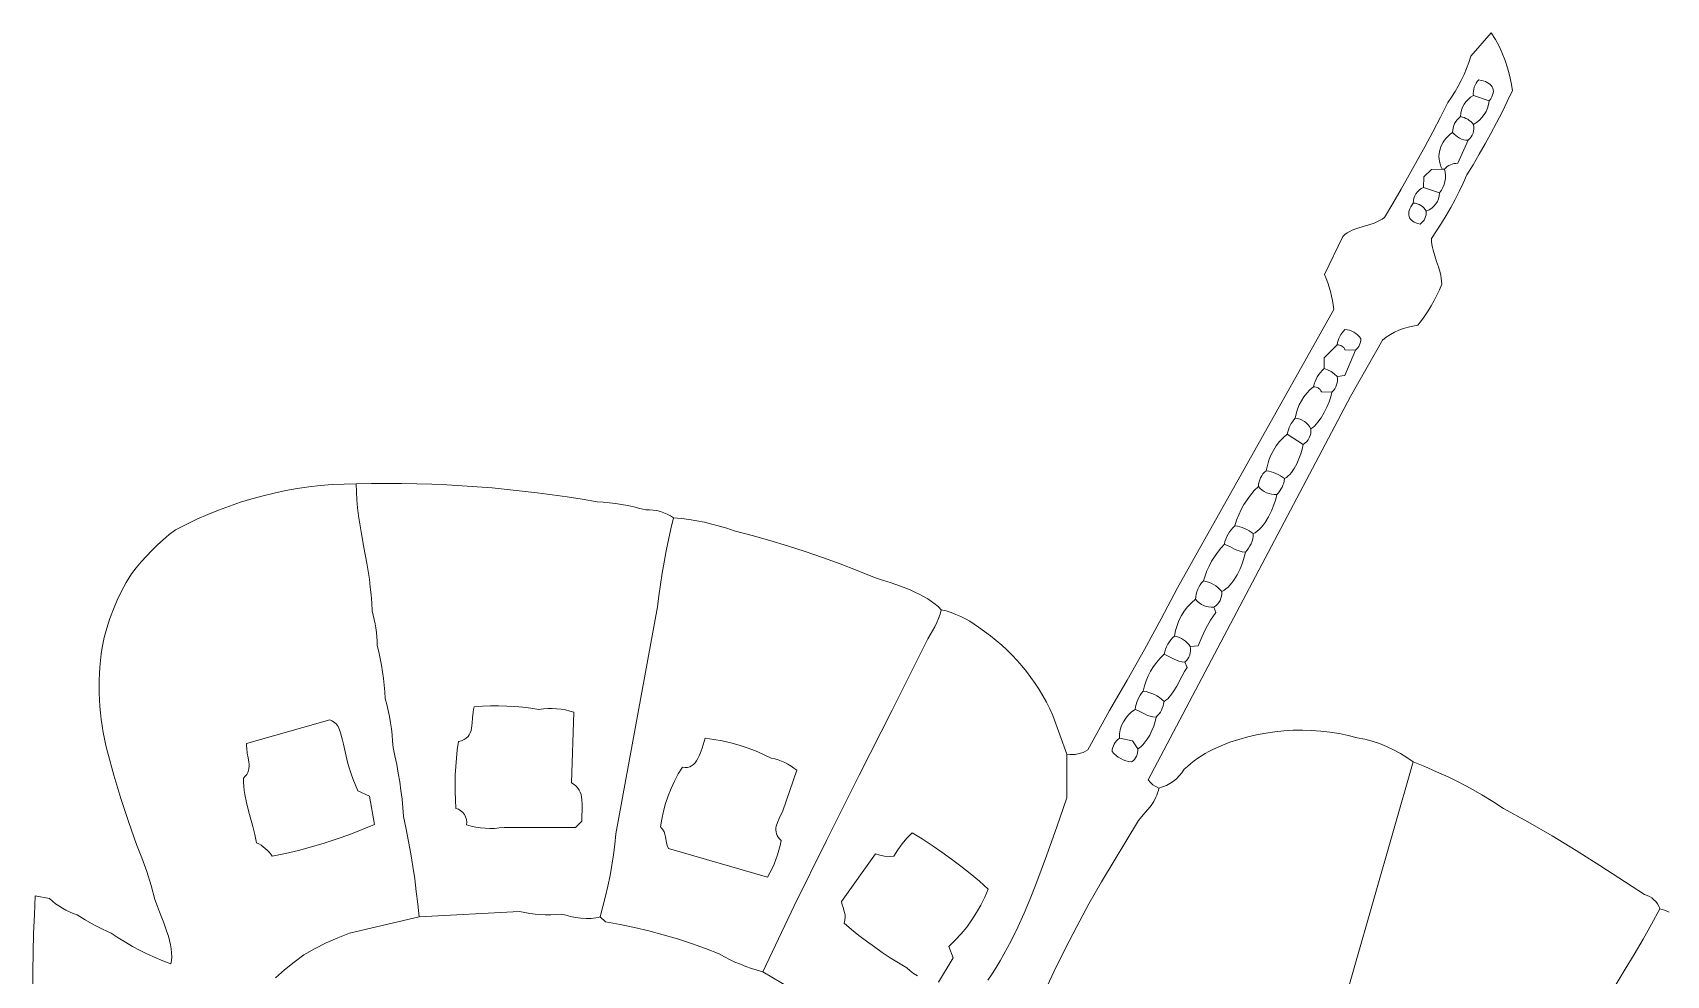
# Model space of a CAD drawing. Header units: inches. Extents: x 36.3 to 71.4, y 17.4 to 61.7.
# Drawn here: x 36.53 to 58.4, y 49.09 to 61.7 of the extents above; entities that cross this region are included whole.
import ezdxf

# ---------------------------------------------------------------- set-up
doc = ezdxf.new("R2010")
doc.units = ezdxf.units.IN
doc.header["$MEASUREMENT"] = 0
doc.layers.add('10_CLOSED_AREAS', color=7, linetype='CONTINUOUS', lineweight=18)

msp = doc.modelspace()

# ---------------------------------------------------------------- linework, layer by layer
at = {"layer": '10_CLOSED_AREAS'}
for points in [[(50.062, 48.826), (50.205, 49.134), (50.355, 49.439), (50.511, 49.741), (50.673, 50.041), (50.841, 50.337), (51.34, 51.159), (51.424, 51.259), (51.466, 51.309), (51.506, 51.361), (51.542, 51.414), (51.572, 51.469), (51.584, 51.498), (51.595, 51.529), (51.604, 51.56), (51.61, 51.592), (51.569, 51.612), (51.532, 51.638), (51.498, 51.669), (51.469, 51.704), (54.178, 56.833), (54.603, 57.588), (54.655, 57.627), (54.71, 57.663), (54.767, 57.694), (54.826, 57.722), (54.887, 57.745), (54.949, 57.763), (55.013, 57.777), (55.078, 57.787), (55.126, 57.85), (55.173, 57.915), (55.217, 57.982), (55.258, 58.05), (55.297, 58.12), (55.334, 58.191), (55.368, 58.263), (55.399, 58.337), (55.397, 58.377), (55.392, 58.417), (55.385, 58.455), (55.377, 58.493), (55.355, 58.568), (55.33, 58.642), (55.305, 58.716), (55.283, 58.792), (55.274, 58.83), (55.267, 58.87), (55.263, 58.91), (55.262, 58.951), (55.33, 59.052), (55.395, 59.155), (55.458, 59.259), (55.518, 59.364), (55.576, 59.471), (55.631, 59.579), (55.684, 59.689), (55.733, 59.8), (55.817, 59.937), (55.898, 60.076), (55.978, 60.215), (56.055, 60.356), (56.131, 60.498), (56.205, 60.64), (56.276, 60.784), (56.346, 60.929), (56.329, 61.032), (56.307, 61.134), (56.28, 61.234), (56.247, 61.332), (56.208, 61.429), (56.165, 61.523), (56.116, 61.615), (56.062, 61.704), (55.788, 61.388), (55.761, 61.306), (55.731, 61.224), (55.697, 61.145), (55.66, 61.066), (55.62, 60.99), (55.576, 60.915), (55.529, 60.842), (55.479, 60.77), (55.38, 60.574), (55.279, 60.379), (55.176, 60.185), (55.07, 59.992), (54.963, 59.8), (54.855, 59.609), (54.744, 59.419), (54.631, 59.231), (54.599, 59.208), (54.566, 59.188), (54.531, 59.171), (54.495, 59.156), (54.422, 59.132), (54.347, 59.11), (54.273, 59.088), (54.236, 59.075), (54.201, 59.061), (54.166, 59.044), (54.133, 59.024), (54.102, 59.002), (54.072, 58.975), (53.829, 58.468), (53.852, 58.412), (53.874, 58.355), (53.893, 58.297), (53.909, 58.238), (53.924, 58.179), (53.936, 58.12), (53.945, 58.059), (53.953, 57.999), (51.862, 54.274), (51.643, 53.859), (51.418, 53.446), (51.188, 53.036), (50.951, 52.629), (50.662, 52.104), (50.63, 52.085), (50.597, 52.07), (50.562, 52.058), (50.527, 52.05), (50.491, 52.044), (50.454, 52.042), (50.417, 52.043), (50.381, 52.048), (50.378, 51.46), (50.243, 51.075), (50.107, 50.687), (50.036, 50.493), (49.964, 50.3), (49.888, 50.108), (49.808, 49.918), (49.723, 49.731), (49.633, 49.547), (49.536, 49.367), (49.485, 49.279), (49.433, 49.192), (49.378, 49.105), (49.321, 49.021)], [(39.783, 49.051), (39.906, 49.161), (40.034, 49.264), (40.166, 49.362), (40.314, 49.444), (40.465, 49.52), (40.619, 49.589), (40.776, 49.651), (41.708, 49.871), (41.69, 50.04), (41.67, 50.208), (41.648, 50.376), (41.623, 50.544), (41.596, 50.711), (41.566, 50.878), (41.535, 51.044), (41.5, 51.21), (41.491, 51.327), (41.479, 51.444), (41.464, 51.56), (41.448, 51.676), (41.429, 51.792), (41.407, 51.907), (41.384, 52.022), (41.358, 52.137), (41.353, 52.22), (41.346, 52.303), (41.336, 52.385), (41.324, 52.467), (41.31, 52.549), (41.294, 52.631), (41.275, 52.712), (41.254, 52.792), (41.249, 52.882), (41.241, 52.971), (41.232, 53.061), (41.219, 53.15), (41.205, 53.238), (41.188, 53.326), (41.169, 53.414), (41.148, 53.501), (41.147, 53.56), (41.143, 53.619), (41.137, 53.677), (41.129, 53.736), (41.119, 53.793), (41.107, 53.851), (41.093, 53.908), (41.077, 53.965), (41.073, 54.071), (41.066, 54.178), (41.054, 54.284), (41.041, 54.39), (41.006, 54.601), (40.968, 54.813), (40.93, 55.024), (40.897, 55.236), (40.884, 55.343), (40.874, 55.45), (40.867, 55.557), (40.865, 55.665), (40.705, 55.662), (40.545, 55.655), (40.388, 55.642), (40.231, 55.624), (40.076, 55.602), (39.922, 55.574), (39.769, 55.542), (39.618, 55.505), (39.468, 55.464), (39.318, 55.418), (39.17, 55.368), (39.023, 55.313), (38.877, 55.253), (38.732, 55.19), (38.588, 55.122), (38.445, 55.05), (38.363, 54.985), (38.283, 54.917), (38.206, 54.847), (38.131, 54.774), (38.058, 54.699), (37.988, 54.621), (37.921, 54.541), (37.856, 54.459), (37.787, 54.345), (37.724, 54.228), (37.666, 54.108), (37.614, 53.986), (37.567, 53.861), (37.526, 53.735), (37.491, 53.606), (37.462, 53.476), (37.45, 53.389), (37.44, 53.301), (37.433, 53.213), (37.428, 53.126), (37.425, 53.038), (37.424, 52.95), (37.425, 52.862), (37.429, 52.774), (37.434, 52.686), (37.442, 52.599), (37.452, 52.511), (37.464, 52.424), (37.479, 52.337), (37.495, 52.251), (37.514, 52.164), (37.534, 52.079), (37.621, 51.765), (37.715, 51.454), (37.816, 51.145), (37.924, 50.839), (37.997, 50.658), (38.062, 50.475), (38.12, 50.289), (38.17, 50.101), (38.205, 50.006), (38.247, 49.9), (38.29, 49.787), (38.331, 49.67), (38.35, 49.612), (38.366, 49.553), (38.379, 49.496), (38.389, 49.44), (38.394, 49.386), (38.396, 49.334), (38.392, 49.285), (38.382, 49.239), (38.277, 49.28), (38.174, 49.323), (38.072, 49.37), (37.971, 49.42), (37.872, 49.473), (37.775, 49.53), (37.679, 49.589), (37.585, 49.651), (37.467, 49.704), (37.351, 49.762), (37.238, 49.827), (37.129, 49.897), (37.077, 49.915), (37.027, 49.935), (36.978, 49.959), (36.931, 49.985), (36.885, 50.014), (36.84, 50.045), (36.798, 50.079), (36.757, 50.115), (36.569, 50.152), (36.557, 49.899), (36.547, 49.645), (36.54, 49.392), (36.535, 49.138), (36.534, 48.885)], [(49.321, 49.021), (49.378, 49.105), (49.433, 49.192), (49.485, 49.279), (49.536, 49.367), (49.633, 49.547), (49.723, 49.731), (49.808, 49.918), (49.888, 50.108), (49.964, 50.3), (50.036, 50.493), (50.107, 50.687), (50.243, 51.075), (50.378, 51.46), (50.381, 52.048), (50.192, 52.566), (50.151, 52.655), (50.106, 52.742), (50.059, 52.828), (50.008, 52.912), (49.955, 52.994), (49.899, 53.074), (49.84, 53.151), (49.778, 53.227), (49.714, 53.3), (49.648, 53.371), (49.578, 53.44), (49.507, 53.507), (49.433, 53.57), (49.356, 53.632), (49.278, 53.69), (49.197, 53.746), (49.14, 53.787), (49.082, 53.825), (49.021, 53.859), (48.959, 53.89), (48.895, 53.918), (48.83, 53.942), (48.763, 53.963), (48.695, 53.979), (48.683, 53.92), (48.663, 53.863), (48.639, 53.808), (48.611, 53.753), (48.55, 53.645), (48.52, 53.591), (48.491, 53.536), (48.04, 52.636), (47.597, 51.766), (47.16, 50.892), (46.73, 50.015), (46.308, 49.134), (47.031, 48.703)], [(53.436, 46.43), (55.016, 51.943), (54.931, 52.002), (54.844, 52.056), (54.753, 52.105), (54.66, 52.149), (54.565, 52.187), (54.467, 52.219), (54.368, 52.246), (54.267, 52.266), (54.146, 52.297), (54.024, 52.322), (53.902, 52.342), (53.779, 52.356), (53.655, 52.365), (53.532, 52.368), (53.409, 52.366), (53.286, 52.359), (53.163, 52.347), (53.041, 52.329), (52.92, 52.306), (52.8, 52.277), (52.681, 52.243), (52.563, 52.205), (52.447, 52.16), (52.332, 52.111), (52.28, 52.084), (52.229, 52.055), (52.18, 52.024), (52.131, 51.992), (52.084, 51.957), (52.038, 51.921), (51.993, 51.883), (51.95, 51.844), (51.92, 51.798), (51.885, 51.756), (51.847, 51.718), (51.805, 51.684), (51.76, 51.654), (51.713, 51.628), (51.662, 51.607), (51.61, 51.592), (51.604, 51.56), (51.595, 51.529), (51.584, 51.498), (51.572, 51.469), (51.542, 51.414), (51.506, 51.361), (51.466, 51.309), (51.424, 51.259), (51.34, 51.159), (50.841, 50.337), (50.673, 50.041), (50.511, 49.741), (50.355, 49.439), (50.205, 49.134), (50.062, 48.826)], [(57.734, 48.969), (57.856, 49.167), (57.976, 49.366), (58.093, 49.568), (58.206, 49.771), (58.316, 49.977), (58.303, 50.011), (58.285, 50.043), (58.264, 50.072), (58.239, 50.098), (58.212, 50.121), (58.181, 50.141), (58.148, 50.156), (58.113, 50.167), (57.514, 50.555), (57.198, 50.757), (56.878, 50.952), (56.553, 51.14), (56.224, 51.32), (56.081, 51.413), (55.935, 51.501), (55.787, 51.585), (55.637, 51.665), (55.485, 51.741), (55.33, 51.812), (55.174, 51.88), (55.016, 51.943), (53.436, 46.43)], [(48.378, 49.081), (48.328, 49.112), (48.28, 49.147), (48.235, 49.187), (48.125, 49.253), (48.015, 49.321), (47.908, 49.392), (47.802, 49.466), (47.698, 49.542), (47.596, 49.62), (47.495, 49.7), (47.396, 49.783), (47.408, 49.826), (47.413, 49.864), (47.411, 49.897), (47.404, 49.929), (47.383, 49.994), (47.371, 50.03), (47.361, 50.072), (47.818, 50.712), (47.877, 50.694), (47.938, 50.682), (48, 50.677), (48.062, 50.679), (48.116, 50.764), (48.175, 50.845), (48.239, 50.922), (48.309, 50.995), (48.444, 50.911), (48.577, 50.824), (48.707, 50.734), (48.836, 50.641), (48.962, 50.546), (49.086, 50.447), (49.208, 50.345), (49.327, 50.24), (49.281, 50.132), (49.229, 50.027), (49.171, 49.925), (49.108, 49.827), (49.039, 49.732), (48.965, 49.641), (48.885, 49.555), (48.801, 49.473), (48.857, 49.322), (48.66, 48.994)], [(47.031, 48.703), (46.308, 49.134), (46.232, 49.155), (46.156, 49.178), (46.082, 49.204), (46.008, 49.233), (45.936, 49.264), (45.864, 49.297), (45.794, 49.333), (45.725, 49.372), (45.54, 49.444), (45.354, 49.511), (45.166, 49.573), (44.976, 49.63), (44.784, 49.681), (44.591, 49.726), (44.397, 49.766), (44.202, 49.801), (44.131, 49.871), (44.103, 49.862), (44.074, 49.855), (44.043, 49.85), (44.011, 49.847), (43.944, 49.845), (43.874, 49.85), (43.803, 49.86), (43.735, 49.873), (43.67, 49.889), (43.612, 49.905), (43.542, 49.9), (43.472, 49.897), (43.401, 49.897), (43.331, 49.9), (43.261, 49.906), (43.191, 49.914), (43.122, 49.926), (43.053, 49.94), (41.708, 49.871), (40.776, 49.651), (40.619, 49.589), (40.465, 49.52), (40.314, 49.444), (40.166, 49.362), (40.034, 49.264), (39.906, 49.161), (39.783, 49.051)], [(58.441, 49.931), (58.379, 49.956), (58.316, 49.977), (58.206, 49.771), (58.093, 49.568), (57.976, 49.366), (57.856, 49.167), (57.734, 48.969)]]:
    msp.add_lwpolyline(points, dxfattribs=at)
for points in [[(55.542, 60.37), (55.545, 60.401), (55.55, 60.431), (55.559, 60.46), (55.571, 60.487), (55.586, 60.514), (55.604, 60.538), (55.625, 60.561), (55.648, 60.581), (55.652, 60.625), (55.661, 60.667), (55.676, 60.708), (55.697, 60.746), (55.722, 60.78), (55.751, 60.812), (55.785, 60.839), (55.823, 60.862), (55.821, 60.891), (55.822, 60.919), (55.826, 60.948), (55.833, 60.975), (55.844, 61.002), (55.857, 61.027), (55.874, 61.051), (55.894, 61.072), (55.925, 61.066), (55.955, 61.059), (55.982, 61.05), (56.006, 61.039), (56.027, 61.026), (56.046, 61.012), (56.062, 60.996), (56.074, 60.979), (56.083, 60.96), (56.088, 60.94), (56.089, 60.918), (56.087, 60.895), (56.08, 60.871), (56.069, 60.846), (56.054, 60.819), (56.034, 60.791), (56.025, 60.742), (56.011, 60.695), (55.991, 60.65), (55.967, 60.608), (55.937, 60.569), (55.903, 60.534), (55.865, 60.502), (55.823, 60.475), (55.828, 60.446), (55.828, 60.417), (55.824, 60.388), (55.817, 60.36), (55.806, 60.334), (55.792, 60.309), (55.774, 60.286), (55.753, 60.265), (55.613, 59.956), (55.588, 59.955), (55.563, 59.952), (55.539, 59.946), (55.516, 59.937), (55.494, 59.926), (55.473, 59.912), (55.454, 59.897), (55.437, 59.878), (55.446, 59.837), (55.449, 59.795), (55.448, 59.753), (55.441, 59.712), (55.43, 59.672), (55.414, 59.633), (55.393, 59.596), (55.367, 59.562), (55.364, 59.521), (55.355, 59.482), (55.34, 59.445), (55.319, 59.411), (55.294, 59.38), (55.264, 59.354), (55.229, 59.333), (55.191, 59.317), (55.191, 59.291), (55.188, 59.266), (55.182, 59.242), (55.173, 59.218), (55.161, 59.196), (55.146, 59.176), (55.129, 59.157), (55.109, 59.141), (55.079, 59.149), (55.052, 59.158), (55.029, 59.169), (55.009, 59.181), (54.992, 59.195), (54.978, 59.21), (54.968, 59.226), (54.961, 59.244), (54.957, 59.262), (54.957, 59.282), (54.959, 59.303), (54.964, 59.325), (54.973, 59.348), (54.984, 59.372), (55.016, 59.422), (55.018, 59.456), (55.025, 59.489), (55.037, 59.52), (55.053, 59.549), (55.073, 59.576), (55.098, 59.598), (55.125, 59.618), (55.156, 59.633), (55.16, 59.773), (55.262, 59.874), (55.402, 59.878), (55.387, 59.913), (55.375, 59.948), (55.367, 59.982), (55.362, 60.016), (55.36, 60.049), (55.362, 60.082), (55.367, 60.115), (55.375, 60.147), (55.386, 60.178), (55.4, 60.208), (55.416, 60.238), (55.436, 60.266), (55.459, 60.294), (55.484, 60.32), (55.512, 60.346)], [(55.894, 61.072), (55.874, 61.051), (55.857, 61.027), (55.844, 61.002), (55.833, 60.975), (55.826, 60.948), (55.822, 60.919), (55.821, 60.891), (55.823, 60.862), (56.034, 60.791), (56.054, 60.819), (56.069, 60.846), (56.08, 60.871), (56.087, 60.895), (56.089, 60.918), (56.088, 60.94), (56.083, 60.96), (56.074, 60.979), (56.062, 60.996), (56.046, 61.012), (56.027, 61.026), (56.006, 61.039), (55.982, 61.05), (55.955, 61.059), (55.925, 61.066)], [(55.823, 60.862), (55.785, 60.839), (55.751, 60.812), (55.722, 60.78), (55.697, 60.746), (55.676, 60.708), (55.661, 60.667), (55.652, 60.625), (55.648, 60.581), (55.674, 60.575), (55.699, 60.567), (55.723, 60.557), (55.746, 60.545), (55.767, 60.53), (55.788, 60.514), (55.806, 60.496), (55.823, 60.475), (55.865, 60.502), (55.903, 60.534), (55.937, 60.569), (55.967, 60.608), (55.991, 60.65), (56.011, 60.695), (56.025, 60.742), (56.034, 60.791)], [(55.542, 60.37), (55.512, 60.346), (55.484, 60.32), (55.459, 60.294), (55.436, 60.266), (55.416, 60.238), (55.4, 60.208), (55.386, 60.178), (55.375, 60.147), (55.367, 60.115), (55.362, 60.082), (55.36, 60.049), (55.362, 60.016), (55.367, 59.982), (55.375, 59.948), (55.387, 59.913), (55.402, 59.878), (55.437, 59.878), (55.454, 59.897), (55.473, 59.912), (55.494, 59.926), (55.516, 59.937), (55.539, 59.946), (55.563, 59.952), (55.588, 59.955), (55.613, 59.956), (55.753, 60.265), (55.722, 60.267), (55.692, 60.272), (55.663, 60.281), (55.636, 60.293), (55.609, 60.308), (55.585, 60.326), (55.563, 60.347)], [(55.648, 60.581), (55.625, 60.561), (55.604, 60.538), (55.586, 60.514), (55.571, 60.487), (55.559, 60.46), (55.55, 60.431), (55.545, 60.401), (55.542, 60.37), (55.563, 60.347), (55.585, 60.326), (55.609, 60.308), (55.636, 60.293), (55.663, 60.281), (55.692, 60.272), (55.722, 60.267), (55.753, 60.265), (55.774, 60.286), (55.792, 60.309), (55.806, 60.334), (55.817, 60.36), (55.824, 60.388), (55.828, 60.417), (55.828, 60.446), (55.823, 60.475), (55.806, 60.496), (55.788, 60.514), (55.767, 60.53), (55.746, 60.545), (55.723, 60.557), (55.699, 60.567), (55.674, 60.575)], [(55.367, 59.562), (55.393, 59.596), (55.414, 59.633), (55.43, 59.672), (55.441, 59.712), (55.448, 59.753), (55.449, 59.795), (55.446, 59.837), (55.437, 59.878), (55.402, 59.878), (55.262, 59.874), (55.16, 59.773), (55.156, 59.633)], [(55.016, 59.422), (55.043, 59.42), (55.069, 59.414), (55.094, 59.405), (55.117, 59.393), (55.139, 59.377), (55.159, 59.36), (55.176, 59.339), (55.191, 59.317), (55.229, 59.333), (55.264, 59.354), (55.294, 59.38), (55.319, 59.411), (55.34, 59.445), (55.355, 59.482), (55.364, 59.521), (55.367, 59.562), (55.156, 59.633), (55.125, 59.618), (55.098, 59.598), (55.073, 59.576), (55.053, 59.549), (55.037, 59.52), (55.025, 59.489), (55.018, 59.456)], [(55.191, 59.317), (55.176, 59.339), (55.159, 59.36), (55.139, 59.377), (55.117, 59.393), (55.094, 59.405), (55.069, 59.414), (55.043, 59.42), (55.016, 59.422), (54.984, 59.372), (54.973, 59.348), (54.964, 59.325), (54.959, 59.303), (54.957, 59.282), (54.957, 59.262), (54.961, 59.244), (54.968, 59.226), (54.978, 59.21), (54.992, 59.195), (55.009, 59.181), (55.029, 59.169), (55.052, 59.158), (55.079, 59.149), (55.109, 59.141), (55.129, 59.157), (55.146, 59.176), (55.161, 59.196), (55.173, 59.218), (55.182, 59.242), (55.188, 59.266), (55.191, 59.291)], [(51.68, 52.75), (51.675, 52.721), (51.667, 52.692), (51.657, 52.663), (51.645, 52.636), (51.631, 52.61), (51.614, 52.585), (51.595, 52.562), (51.575, 52.54), (51.563, 52.482), (51.544, 52.422), (51.519, 52.361), (51.489, 52.301), (51.454, 52.245), (51.416, 52.194), (51.395, 52.171), (51.374, 52.151), (51.352, 52.133), (51.329, 52.118), (51.329, 52.093), (51.326, 52.068), (51.32, 52.043), (51.31, 52.02), (51.298, 51.998), (51.283, 51.977), (51.266, 51.959), (51.246, 51.943), (51.208, 51.948), (51.171, 51.958), (51.135, 51.97), (51.101, 51.987), (51.068, 52.006), (51.038, 52.029), (51.01, 52.055), (50.984, 52.083), (50.987, 52.109), (50.994, 52.135), (51.003, 52.159), (51.014, 52.182), (51.028, 52.204), (51.044, 52.224), (51.063, 52.243), (51.083, 52.259), (51.085, 52.317), (51.095, 52.374), (51.112, 52.429), (51.136, 52.48), (51.167, 52.529), (51.204, 52.572), (51.246, 52.612), (51.294, 52.645), (51.3, 52.679), (51.307, 52.711), (51.318, 52.744), (51.33, 52.775), (51.344, 52.806), (51.361, 52.835), (51.379, 52.864), (51.399, 52.891), (51.417, 52.961), (51.44, 53.029), (51.468, 53.095), (51.501, 53.159), (51.539, 53.219), (51.582, 53.277), (51.629, 53.332), (51.68, 53.383), (51.689, 53.418), (51.7, 53.452), (51.714, 53.485), (51.731, 53.517), (51.75, 53.547), (51.771, 53.576), (51.795, 53.603), (51.82, 53.628), (51.834, 53.7), (51.854, 53.77), (51.88, 53.837), (51.913, 53.902), (51.951, 53.962), (51.996, 54.019), (52.046, 54.072), (52.101, 54.12), (52.104, 54.154), (52.11, 54.188), (52.119, 54.221), (52.131, 54.253), (52.146, 54.283), (52.164, 54.312), (52.184, 54.34), (52.207, 54.366), (52.229, 54.434), (52.254, 54.501), (52.284, 54.565), (52.318, 54.628), (52.355, 54.689), (52.396, 54.748), (52.44, 54.804), (52.488, 54.857), (52.496, 54.892), (52.508, 54.926), (52.522, 54.96), (52.538, 54.991), (52.557, 55.022), (52.579, 55.051), (52.602, 55.078), (52.628, 55.103), (52.651, 55.177), (52.68, 55.25), (52.713, 55.32), (52.75, 55.388), (52.792, 55.453), (52.839, 55.515), (52.889, 55.574), (52.944, 55.63), (52.946, 55.66), (52.952, 55.69), (52.961, 55.719), (52.973, 55.747), (52.988, 55.773), (53.005, 55.798), (53.026, 55.82), (53.049, 55.84), (53.064, 55.912), (53.085, 55.981), (53.112, 56.048), (53.145, 56.112), (53.183, 56.173), (53.227, 56.23), (53.276, 56.283), (53.33, 56.332), (53.337, 56.361), (53.345, 56.39), (53.355, 56.418), (53.368, 56.445), (53.382, 56.471), (53.398, 56.496), (53.416, 56.52), (53.436, 56.543), (53.448, 56.604), (53.466, 56.664), (53.49, 56.722), (53.519, 56.777), (53.552, 56.829), (53.591, 56.878), (53.634, 56.923), (53.681, 56.964), (53.69, 56.999), (53.702, 57.033), (53.716, 57.066), (53.732, 57.098), (53.751, 57.128), (53.773, 57.157), (53.796, 57.184), (53.822, 57.21), (53.826, 57.35), (53.997, 57.526), (54.004, 57.555), (54.012, 57.583), (54.022, 57.61), (54.034, 57.637), (54.049, 57.663), (54.065, 57.687), (54.083, 57.71), (54.103, 57.732), (54.134, 57.728), (54.164, 57.72), (54.194, 57.709), (54.221, 57.695), (54.248, 57.678), (54.272, 57.659), (54.294, 57.637), (54.313, 57.612), (54.314, 57.589), (54.311, 57.567), (54.306, 57.546), (54.298, 57.525), (54.288, 57.505), (54.275, 57.487), (54.26, 57.47), (54.243, 57.456), (54.103, 57.113), (53.997, 57.104), (54.002, 57.075), (54.002, 57.046), (53.998, 57.017), (53.991, 56.99), (53.98, 56.963), (53.966, 56.938), (53.948, 56.915), (53.927, 56.894), (53.914, 56.831), (53.891, 56.762), (53.862, 56.69), (53.826, 56.618), (53.786, 56.55), (53.741, 56.489), (53.718, 56.462), (53.695, 56.439), (53.671, 56.418), (53.646, 56.402), (53.647, 56.371), (53.644, 56.34), (53.636, 56.31), (53.624, 56.281), (53.609, 56.255), (53.59, 56.231), (53.567, 56.21), (53.541, 56.192), (53.529, 56.131), (53.511, 56.066), (53.487, 55.999), (53.458, 55.934), (53.424, 55.872), (53.385, 55.816), (53.364, 55.792), (53.342, 55.77), (53.319, 55.751), (53.295, 55.735), (53.29, 55.705), (53.283, 55.676), (53.273, 55.648), (53.26, 55.621), (53.246, 55.595), (53.229, 55.57), (53.211, 55.546), (53.19, 55.524), (53.176, 55.459), (53.151, 55.383), (53.119, 55.303), (53.079, 55.223), (53.033, 55.147), (53.008, 55.113), (52.982, 55.081), (52.956, 55.053), (52.929, 55.03), (52.902, 55.011), (52.874, 54.998), (52.872, 54.963), (52.867, 54.929), (52.858, 54.896), (52.846, 54.864), (52.831, 54.833), (52.813, 54.804), (52.792, 54.777), (52.769, 54.752), (52.754, 54.685), (52.73, 54.609), (52.698, 54.529), (52.659, 54.449), (52.637, 54.411), (52.613, 54.374), (52.589, 54.34), (52.563, 54.309), (52.537, 54.281), (52.509, 54.258), (52.481, 54.239), (52.452, 54.225), (52.454, 54.194), (52.45, 54.163), (52.442, 54.133), (52.431, 54.104), (52.415, 54.078), (52.396, 54.054), (52.373, 54.033), (52.347, 54.015), (52.373, 53.944), (52.304, 53.838), (52.241, 53.728), (52.185, 53.614), (52.136, 53.497), (52.031, 53.488), (52.035, 53.459), (52.036, 53.429), (52.032, 53.401), (52.025, 53.373), (52.014, 53.346), (52, 53.321), (51.982, 53.298), (51.961, 53.277), (51.988, 53.207), (51.954, 53.151), (51.92, 53.088), (51.85, 52.956), (51.813, 52.893), (51.773, 52.836), (51.751, 52.81), (51.729, 52.787), (51.705, 52.767)], [(53.822, 57.21), (53.87, 57.192), (53.916, 57.168), (53.959, 57.139), (53.997, 57.104), (54.103, 57.113), (54.243, 57.456), (54.103, 57.459), (54.096, 57.474), (54.086, 57.488), (54.074, 57.5), (54.061, 57.51), (54.047, 57.518), (54.031, 57.523), (54.015, 57.526), (53.997, 57.526), (53.826, 57.35)], [(54.103, 57.459), (54.243, 57.456), (54.26, 57.47), (54.275, 57.487), (54.288, 57.505), (54.298, 57.525), (54.306, 57.546), (54.311, 57.567), (54.314, 57.589), (54.313, 57.612), (54.294, 57.637), (54.272, 57.659), (54.248, 57.678), (54.221, 57.695), (54.194, 57.709), (54.164, 57.72), (54.134, 57.728), (54.103, 57.732), (54.083, 57.71), (54.065, 57.687), (54.049, 57.663), (54.034, 57.637), (54.022, 57.61), (54.012, 57.583), (54.004, 57.555), (53.997, 57.526), (54.015, 57.526), (54.031, 57.523), (54.047, 57.518), (54.061, 57.51), (54.074, 57.5), (54.086, 57.488), (54.096, 57.474)], [(53.787, 56.897), (53.927, 56.894), (53.948, 56.915), (53.966, 56.938), (53.98, 56.963), (53.991, 56.99), (53.998, 57.017), (54.002, 57.046), (54.002, 57.075), (53.997, 57.104), (53.959, 57.139), (53.916, 57.168), (53.87, 57.192), (53.822, 57.21), (53.796, 57.184), (53.773, 57.157), (53.751, 57.128), (53.732, 57.098), (53.716, 57.066), (53.702, 57.033), (53.69, 56.999), (53.681, 56.964), (53.699, 56.964), (53.715, 56.961), (53.731, 56.956), (53.745, 56.948), (53.758, 56.938), (53.77, 56.926), (53.779, 56.912)], [(53.646, 56.402), (53.671, 56.418), (53.695, 56.439), (53.718, 56.462), (53.741, 56.489), (53.786, 56.55), (53.826, 56.618), (53.862, 56.69), (53.891, 56.762), (53.914, 56.831), (53.927, 56.894), (53.787, 56.897), (53.779, 56.912), (53.77, 56.926), (53.758, 56.938), (53.745, 56.948), (53.731, 56.956), (53.715, 56.961), (53.699, 56.964), (53.681, 56.964), (53.634, 56.923), (53.591, 56.878), (53.552, 56.829), (53.519, 56.777), (53.49, 56.722), (53.466, 56.664), (53.448, 56.604), (53.436, 56.543), (53.469, 56.538), (53.501, 56.529), (53.531, 56.516), (53.559, 56.5), (53.585, 56.48), (53.609, 56.457), (53.629, 56.431)], [(53.646, 56.402), (53.629, 56.431), (53.609, 56.457), (53.585, 56.48), (53.559, 56.5), (53.531, 56.516), (53.501, 56.529), (53.469, 56.538), (53.436, 56.543), (53.416, 56.52), (53.398, 56.496), (53.382, 56.471), (53.368, 56.445), (53.355, 56.418), (53.345, 56.39), (53.337, 56.361), (53.33, 56.332), (53.541, 56.192), (53.567, 56.21), (53.59, 56.231), (53.609, 56.255), (53.624, 56.281), (53.636, 56.31), (53.644, 56.34), (53.647, 56.371)], [(53.049, 55.84), (53.083, 55.835), (53.116, 55.827), (53.148, 55.817), (53.179, 55.804), (53.21, 55.79), (53.24, 55.774), (53.268, 55.755), (53.295, 55.735), (53.319, 55.751), (53.342, 55.77), (53.364, 55.792), (53.385, 55.816), (53.424, 55.872), (53.458, 55.934), (53.487, 55.999), (53.511, 56.066), (53.529, 56.131), (53.541, 56.192), (53.33, 56.332), (53.276, 56.283), (53.227, 56.23), (53.183, 56.173), (53.145, 56.112), (53.112, 56.048), (53.085, 55.981), (53.064, 55.912)], [(52.944, 55.63), (52.968, 55.604), (52.994, 55.581), (53.023, 55.562), (53.054, 55.546), (53.086, 55.535), (53.12, 55.527), (53.155, 55.524), (53.19, 55.524), (53.211, 55.546), (53.229, 55.57), (53.246, 55.595), (53.26, 55.621), (53.273, 55.648), (53.283, 55.676), (53.29, 55.705), (53.295, 55.735), (53.268, 55.755), (53.24, 55.774), (53.21, 55.79), (53.179, 55.804), (53.148, 55.817), (53.116, 55.827), (53.083, 55.835), (53.049, 55.84), (53.026, 55.82), (53.005, 55.798), (52.988, 55.773), (52.973, 55.747), (52.961, 55.719), (52.952, 55.69), (52.946, 55.66)], [(40.865, 55.665), (40.867, 55.557), (40.874, 55.45), (40.884, 55.343), (40.897, 55.236), (40.93, 55.024), (40.968, 54.813), (41.006, 54.601), (41.041, 54.39), (41.054, 54.284), (41.066, 54.178), (41.073, 54.071), (41.077, 53.965), (41.093, 53.908), (41.107, 53.851), (41.119, 53.793), (41.129, 53.736), (41.137, 53.677), (41.143, 53.619), (41.147, 53.56), (41.148, 53.501), (41.169, 53.414), (41.188, 53.326), (41.205, 53.238), (41.219, 53.15), (41.232, 53.061), (41.241, 52.971), (41.249, 52.882), (41.254, 52.792), (41.275, 52.712), (41.294, 52.631), (41.31, 52.549), (41.324, 52.467), (41.336, 52.385), (41.346, 52.303), (41.353, 52.22), (41.358, 52.137), (41.384, 52.022), (41.407, 51.907), (41.429, 51.792), (41.448, 51.676), (41.464, 51.56), (41.479, 51.444), (41.491, 51.327), (41.5, 51.21), (41.535, 51.044), (41.566, 50.878), (41.596, 50.711), (41.623, 50.544), (41.648, 50.376), (41.67, 50.208), (41.69, 50.04), (41.708, 49.871), (43.053, 49.94), (43.122, 49.926), (43.191, 49.914), (43.261, 49.906), (43.331, 49.9), (43.401, 49.897), (43.472, 49.897), (43.542, 49.9), (43.612, 49.905), (43.67, 49.889), (43.735, 49.873), (43.803, 49.86), (43.874, 49.85), (43.944, 49.845), (44.011, 49.847), (44.043, 49.85), (44.074, 49.855), (44.103, 49.862), (44.131, 49.871), (44.169, 50.007), (44.204, 50.144), (44.236, 50.281), (44.265, 50.42), (44.289, 50.559), (44.311, 50.698), (44.329, 50.838), (44.343, 50.979), (44.9, 54.018), (44.917, 54.168), (44.938, 54.318), (44.961, 54.468), (44.986, 54.617), (45.014, 54.766), (45.045, 54.914), (45.078, 55.061), (45.114, 55.208), (45.072, 55.236), (45.029, 55.259), (44.984, 55.279), (44.937, 55.294), (44.89, 55.306), (44.841, 55.313), (44.792, 55.317), (44.742, 55.316), (44.662, 55.337), (44.582, 55.357), (44.501, 55.374), (44.419, 55.388), (44.337, 55.401), (44.255, 55.411), (44.173, 55.419), (44.09, 55.424), (43.89, 55.458), (43.69, 55.49), (43.49, 55.519), (43.289, 55.545), (43.088, 55.569), (42.887, 55.591), (42.685, 55.61), (42.484, 55.626), (42.282, 55.64), (42.08, 55.651), (41.878, 55.66), (41.675, 55.666), (41.473, 55.669), (41.27, 55.67), (41.068, 55.669)], [(52.628, 55.103), (52.662, 55.097), (52.694, 55.089), (52.727, 55.079), (52.758, 55.067), (52.789, 55.053), (52.818, 55.036), (52.847, 55.018), (52.874, 54.998), (52.902, 55.011), (52.929, 55.03), (52.956, 55.053), (52.982, 55.081), (53.008, 55.113), (53.033, 55.147), (53.079, 55.223), (53.119, 55.303), (53.151, 55.383), (53.176, 55.459), (53.19, 55.524), (53.155, 55.524), (53.12, 55.527), (53.086, 55.535), (53.054, 55.546), (53.023, 55.562), (52.994, 55.581), (52.968, 55.604), (52.944, 55.63), (52.889, 55.574), (52.839, 55.515), (52.792, 55.453), (52.75, 55.388), (52.713, 55.32), (52.68, 55.25), (52.651, 55.177)], [(45.114, 55.208), (45.078, 55.061), (45.045, 54.914), (45.014, 54.766), (44.986, 54.617), (44.961, 54.468), (44.938, 54.318), (44.917, 54.168), (44.9, 54.018), (44.343, 50.979), (44.329, 50.838), (44.311, 50.698), (44.289, 50.559), (44.265, 50.42), (44.236, 50.281), (44.204, 50.144), (44.169, 50.007), (44.131, 49.871), (44.202, 49.801), (44.397, 49.766), (44.591, 49.726), (44.784, 49.681), (44.976, 49.63), (45.166, 49.573), (45.354, 49.511), (45.54, 49.444), (45.725, 49.372), (45.794, 49.333), (45.864, 49.297), (45.936, 49.264), (46.008, 49.233), (46.082, 49.204), (46.156, 49.178), (46.232, 49.155), (46.308, 49.134), (46.73, 50.015), (47.16, 50.892), (47.597, 51.766), (48.04, 52.636), (48.491, 53.536), (48.52, 53.591), (48.55, 53.645), (48.611, 53.753), (48.639, 53.808), (48.663, 53.863), (48.683, 53.92), (48.695, 53.979), (48.659, 54.018), (48.617, 54.056), (48.569, 54.091), (48.518, 54.125), (48.462, 54.157), (48.404, 54.188), (48.343, 54.217), (48.281, 54.244), (48.154, 54.294), (48.028, 54.338), (47.909, 54.376), (47.803, 54.409), (47.574, 54.503), (47.343, 54.593), (47.11, 54.678), (46.876, 54.758), (46.641, 54.835), (46.404, 54.906), (46.166, 54.973), (45.926, 55.036), (45.827, 55.07), (45.728, 55.1), (45.627, 55.127), (45.526, 55.15), (45.424, 55.17), (45.321, 55.186), (45.218, 55.199)], [(52.769, 54.752), (52.792, 54.777), (52.813, 54.804), (52.831, 54.833), (52.846, 54.864), (52.858, 54.896), (52.867, 54.929), (52.872, 54.963), (52.874, 54.998), (52.847, 55.018), (52.818, 55.036), (52.789, 55.053), (52.758, 55.067), (52.727, 55.079), (52.694, 55.089), (52.662, 55.097), (52.628, 55.103), (52.602, 55.078), (52.579, 55.051), (52.557, 55.022), (52.538, 54.991), (52.522, 54.96), (52.508, 54.926), (52.496, 54.892), (52.488, 54.857), (52.525, 54.841), (52.559, 54.824), (52.622, 54.792), (52.654, 54.777), (52.688, 54.766), (52.726, 54.757)], [(52.207, 54.366), (52.242, 54.358), (52.277, 54.348), (52.31, 54.334), (52.342, 54.318), (52.373, 54.299), (52.401, 54.277), (52.428, 54.252), (52.452, 54.225), (52.481, 54.239), (52.509, 54.258), (52.537, 54.281), (52.563, 54.309), (52.589, 54.34), (52.613, 54.374), (52.637, 54.411), (52.659, 54.449), (52.698, 54.529), (52.73, 54.609), (52.754, 54.685), (52.769, 54.752), (52.726, 54.757), (52.688, 54.766), (52.654, 54.777), (52.622, 54.792), (52.559, 54.824), (52.525, 54.841), (52.488, 54.857), (52.44, 54.804), (52.396, 54.748), (52.355, 54.689), (52.318, 54.628), (52.284, 54.565), (52.254, 54.501), (52.229, 54.434)], [(52.347, 54.015), (52.373, 54.033), (52.396, 54.054), (52.415, 54.078), (52.431, 54.104), (52.442, 54.133), (52.45, 54.163), (52.454, 54.194), (52.452, 54.225), (52.428, 54.252), (52.401, 54.277), (52.373, 54.299), (52.342, 54.318), (52.31, 54.334), (52.277, 54.348), (52.242, 54.358), (52.207, 54.366), (52.184, 54.34), (52.164, 54.312), (52.146, 54.283), (52.131, 54.253), (52.119, 54.221), (52.11, 54.188), (52.104, 54.154), (52.101, 54.12), (52.125, 54.094), (52.151, 54.071), (52.18, 54.052), (52.211, 54.036), (52.244, 54.025), (52.277, 54.017), (52.312, 54.014)], [(52.101, 54.12), (52.046, 54.072), (51.996, 54.019), (51.951, 53.962), (51.913, 53.902), (51.88, 53.837), (51.854, 53.77), (51.834, 53.7), (51.82, 53.628), (51.852, 53.62), (51.883, 53.61), (51.912, 53.596), (51.94, 53.579), (51.966, 53.56), (51.99, 53.538), (52.012, 53.514), (52.031, 53.488), (52.136, 53.497), (52.185, 53.614), (52.241, 53.728), (52.304, 53.838), (52.373, 53.944), (52.347, 54.015), (52.312, 54.014), (52.277, 54.017), (52.244, 54.025), (52.211, 54.036), (52.18, 54.052), (52.151, 54.071), (52.125, 54.094)], [(51.68, 53.383), (51.718, 53.366), (51.752, 53.35), (51.814, 53.317), (51.846, 53.303), (51.88, 53.291), (51.918, 53.282), (51.961, 53.277), (51.982, 53.298), (52, 53.321), (52.014, 53.346), (52.025, 53.373), (52.032, 53.401), (52.036, 53.429), (52.035, 53.459), (52.031, 53.488), (52.012, 53.514), (51.99, 53.538), (51.966, 53.56), (51.94, 53.579), (51.912, 53.596), (51.883, 53.61), (51.852, 53.62), (51.82, 53.628), (51.795, 53.603), (51.771, 53.576), (51.75, 53.547), (51.731, 53.517), (51.714, 53.485), (51.7, 53.452), (51.689, 53.418)], [(51.399, 52.891), (51.439, 52.884), (51.477, 52.873), (51.515, 52.86), (51.551, 52.844), (51.586, 52.825), (51.619, 52.803), (51.651, 52.778), (51.68, 52.75), (51.705, 52.767), (51.729, 52.787), (51.751, 52.81), (51.773, 52.836), (51.813, 52.893), (51.85, 52.956), (51.92, 53.088), (51.954, 53.151), (51.988, 53.207), (51.961, 53.277), (51.918, 53.282), (51.88, 53.291), (51.846, 53.303), (51.814, 53.317), (51.752, 53.35), (51.718, 53.366), (51.68, 53.383), (51.629, 53.332), (51.582, 53.277), (51.539, 53.219), (51.501, 53.159), (51.468, 53.095), (51.44, 53.029), (51.417, 52.961)], [(51.575, 52.54), (51.595, 52.562), (51.614, 52.585), (51.631, 52.61), (51.645, 52.636), (51.657, 52.663), (51.667, 52.692), (51.675, 52.721), (51.68, 52.75), (51.651, 52.778), (51.619, 52.803), (51.586, 52.825), (51.551, 52.844), (51.515, 52.86), (51.477, 52.873), (51.439, 52.884), (51.399, 52.891), (51.379, 52.864), (51.361, 52.835), (51.344, 52.806), (51.33, 52.775), (51.318, 52.744), (51.307, 52.711), (51.3, 52.679), (51.294, 52.645), (51.331, 52.629), (51.365, 52.612), (51.428, 52.58), (51.46, 52.565), (51.494, 52.553), (51.532, 52.545)], [(39.397, 52.189), (40.514, 52.505), (40.539, 52.494), (40.562, 52.481), (40.581, 52.467), (40.597, 52.451), (40.612, 52.433), (40.624, 52.415), (40.643, 52.374), (40.657, 52.33), (40.67, 52.282), (40.682, 52.232), (40.696, 52.181), (40.711, 52.1), (40.729, 52.02), (40.749, 51.941), (40.771, 51.863), (40.796, 51.785), (40.824, 51.708), (40.854, 51.631), (40.886, 51.556), (41.041, 51.486), (41.111, 51.107), (40.945, 51.037), (40.778, 50.972), (40.609, 50.911), (40.438, 50.855), (40.266, 50.804), (40.092, 50.757), (39.918, 50.716), (39.742, 50.679), (39.721, 50.707), (39.698, 50.734), (39.674, 50.76), (39.648, 50.784), (39.621, 50.806), (39.592, 50.826), (39.562, 50.845), (39.531, 50.861), (39.509, 50.969), (39.483, 51.076), (39.425, 51.29), (39.398, 51.398), (39.376, 51.506), (39.367, 51.561), (39.361, 51.615), (39.357, 51.67), (39.355, 51.725), (39.38, 51.751), (39.4, 51.776), (39.414, 51.803), (39.424, 51.829), (39.429, 51.856), (39.432, 51.884), (39.431, 51.912), (39.429, 51.94), (39.419, 51.999), (39.407, 52.06), (39.399, 52.123), (39.397, 52.155)], [(42.235, 52.215), (42.276, 52.227), (42.311, 52.242), (42.339, 52.261), (42.362, 52.283), (42.379, 52.307), (42.393, 52.334), (42.403, 52.364), (42.409, 52.395), (42.418, 52.462), (42.422, 52.534), (42.43, 52.607), (42.436, 52.644), (42.445, 52.68), (42.554, 52.688), (42.662, 52.692), (42.771, 52.693), (42.88, 52.69), (42.988, 52.684), (43.096, 52.675), (43.204, 52.662), (43.312, 52.646), (43.371, 52.654), (43.43, 52.658), (43.489, 52.658), (43.548, 52.655), (43.607, 52.648), (43.665, 52.638), (43.723, 52.624), (43.78, 52.607), (43.749, 51.662), (43.782, 51.641), (43.81, 51.618), (43.832, 51.593), (43.851, 51.565), (43.865, 51.536), (43.876, 51.505), (43.883, 51.472), (43.888, 51.439), (43.892, 51.368), (43.89, 51.296), (43.887, 51.222), (43.885, 51.15), (43.801, 51.065), (42.844, 51.065), (42.781, 51.058), (42.718, 51.053), (42.655, 51.053), (42.592, 51.056), (42.529, 51.062), (42.467, 51.071), (42.405, 51.084), (42.344, 51.1), (42.346, 51.137), (42.341, 51.173), (42.33, 51.207), (42.314, 51.238), (42.292, 51.266), (42.265, 51.29), (42.234, 51.308), (42.199, 51.321), (42.193, 51.433), (42.189, 51.545), (42.189, 51.657), (42.192, 51.769), (42.198, 51.881), (42.207, 51.993), (42.219, 52.104)], [(51.294, 52.645), (51.246, 52.612), (51.204, 52.572), (51.167, 52.529), (51.136, 52.48), (51.112, 52.429), (51.095, 52.374), (51.085, 52.317), (51.083, 52.259), (51.256, 52.224), (51.329, 52.118), (51.352, 52.133), (51.374, 52.151), (51.395, 52.171), (51.416, 52.194), (51.454, 52.245), (51.489, 52.301), (51.519, 52.361), (51.544, 52.422), (51.563, 52.482), (51.575, 52.54), (51.532, 52.545), (51.494, 52.553), (51.46, 52.565), (51.428, 52.58), (51.365, 52.612), (51.331, 52.629)], [(45.233, 51.873), (45.268, 51.866), (45.3, 51.868), (45.33, 51.875), (45.356, 51.889), (45.38, 51.908), (45.402, 51.931), (45.422, 51.959), (45.44, 51.989), (45.456, 52.022), (45.471, 52.056), (45.496, 52.127), (45.535, 52.259), (45.651, 52.244), (45.765, 52.224), (45.879, 52.199), (45.991, 52.168), (46.101, 52.132), (46.21, 52.091), (46.316, 52.044), (46.421, 51.993), (46.468, 51.982), (46.514, 51.969), (46.559, 51.953), (46.603, 51.933), (46.645, 51.912), (46.687, 51.887), (46.726, 51.86), (46.764, 51.831), (46.578, 51.287), (46.526, 51.184), (46.504, 51.132), (46.489, 51.081), (46.485, 51.055), (46.484, 51.03), (46.486, 51.006), (46.491, 50.981), (46.5, 50.957), (46.513, 50.934), (46.531, 50.911), (46.553, 50.889), (46.54, 50.825), (46.524, 50.761), (46.505, 50.698), (46.483, 50.636), (46.459, 50.575), (46.432, 50.515), (46.403, 50.456), (46.371, 50.398), (45.044, 50.784), (45.03, 50.824), (45.021, 50.863), (45.008, 50.938), (44.999, 50.974), (44.986, 51.008), (44.966, 51.041), (44.954, 51.057), (44.938, 51.072), (44.955, 51.178), (44.978, 51.284), (45.007, 51.387), (45.041, 51.489), (45.081, 51.588), (45.127, 51.686), (45.177, 51.781)], [(51.083, 52.259), (51.063, 52.243), (51.044, 52.224), (51.028, 52.204), (51.014, 52.182), (51.003, 52.159), (50.994, 52.135), (50.987, 52.109), (50.984, 52.083), (51.01, 52.055), (51.038, 52.029), (51.068, 52.006), (51.101, 51.987), (51.135, 51.97), (51.171, 51.958), (51.208, 51.948), (51.246, 51.943), (51.266, 51.959), (51.283, 51.977), (51.298, 51.998), (51.31, 52.02), (51.32, 52.043), (51.326, 52.068), (51.329, 52.093), (51.329, 52.118), (51.256, 52.224)]]:
    msp.add_lwpolyline(points, close=True, dxfattribs=at)

doc.saveas('drawing.dxf')
